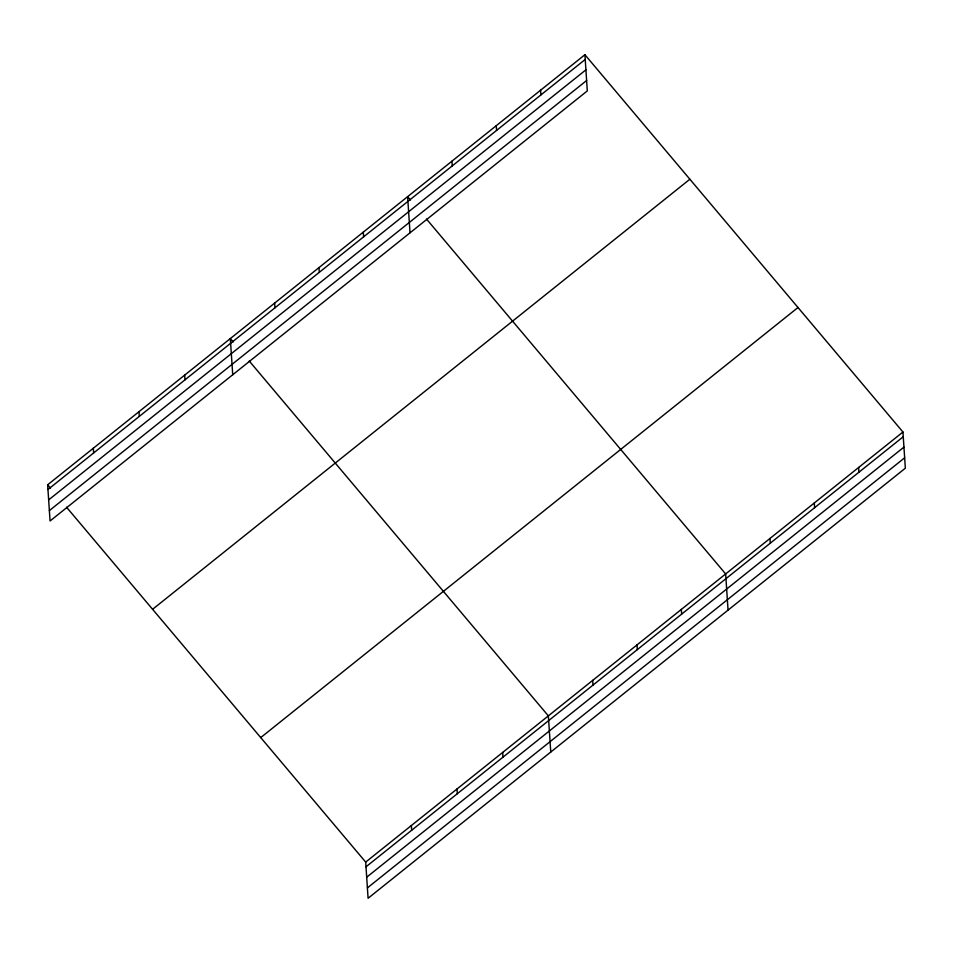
<?xml version="1.0" encoding="UTF-8"?>
<svg xmlns="http://www.w3.org/2000/svg" width="953" height="953" viewBox="0 0 953 953"><rect width="100%" height="100%" fill="white"/><g stroke="black" fill="none" stroke-linecap="round" stroke-linejoin="round"><path stroke-width="1.43" d="M584.916 54.726L587.31 90.904L50.056 520.981L47.65 484.803L584.916 54.726L902.944 432.019L905.35 468.197L368.084 898.274L365.69 862.096L66.555 507.234M47.96 489.52L585.225 59.455M48.651 499.908L585.916 69.831M49.365 510.605L586.619 80.528M152.599 609.301L689.865 179.235M260.729 737.586L797.995 307.509M365.69 862.096L902.944 432.019M366 866.813L903.265 436.736M366.691 877.201L903.944 447.124M367.405 887.886L904.659 457.821M410.445 200.011L407.61 196.652L410.016 232.83M426.527 219.083L725.65 573.944L728.056 610.123M233.151 341.936L230.316 338.577L232.723 374.755M249.233 361.008L548.356 715.87L550.763 752.048M47.65 484.803L50.485 488.162M858.617 467.494L858.939 472.223M814.303 502.981L814.612 507.699M769.976 538.457L770.286 543.186M681.324 609.42L681.645 614.149M636.997 644.907L637.319 649.624M592.683 680.382L592.992 685.112M540.589 90.213L540.899 94.931M496.263 125.689L496.573 130.418M502.684 752.417L503.005 757.147M451.936 161.176L452.258 165.893M457.023 788.977L457.333 793.706M411.351 825.536L411.672 830.254M363.296 232.127L363.605 236.856M318.969 267.614L319.279 272.344M274.643 303.09L274.952 307.819M184.656 375.137L184.965 379.854M138.983 411.684L139.293 416.413M93.323 448.244L93.632 452.973"/></g></svg>
